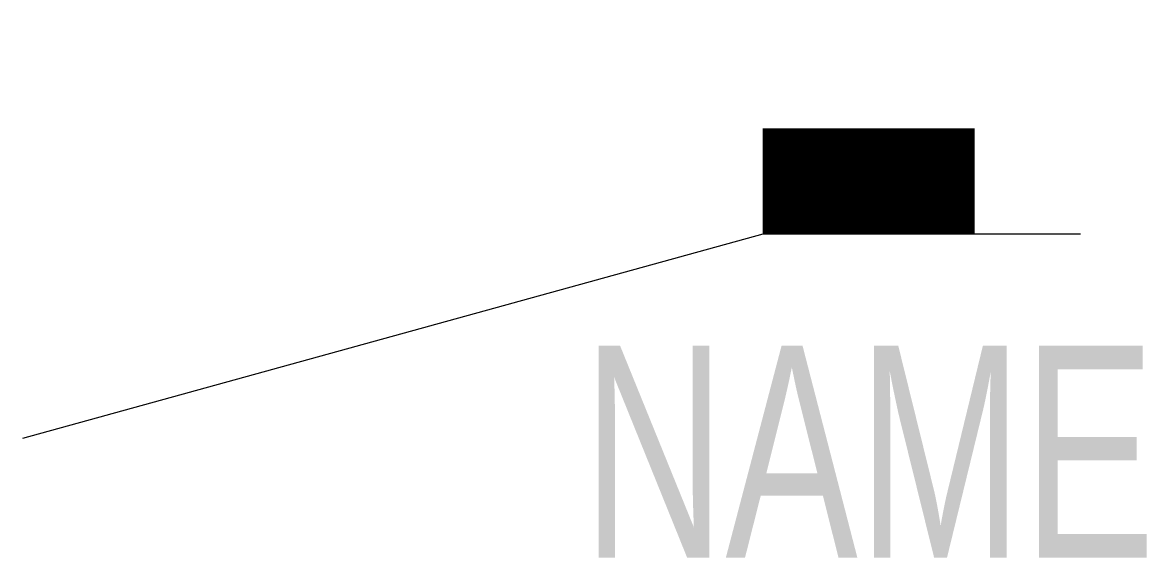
# Model space of a CAD drawing. Header units: millimetres. Extents: x -8 to 2.6, y -4.1 to 1.
import ezdxf
from ezdxf.enums import TextEntityAlignment as Align

# ---------------------------------------------------------------- set-up
doc = ezdxf.new("R2010")
doc.units = ezdxf.units.MM

msp = doc.modelspace()

# ---------------------------------------------------------------- linework, layer by layer
at = {"color": 7}
for p, q in [((-1, -1), (-7.993, -2.93)), ((2, -1), (-1, -1))]:
    msp.add_line(p, q, dxfattribs=at)
at = {"color": 7, "const_width": 2}
msp.add_lwpolyline([(0, -1), (0, 0)], dxfattribs=at)

# ---------------------------------------------------------------- texts
at = {"color": 7, "linetype": 'Continuous', "width": 0.7}
msp.add_attdef('NAME', text='99', height=2, dxfattribs=at).set_placement((0, -4.054), align=Align.CENTER)

doc.saveas('drawing.dxf')
